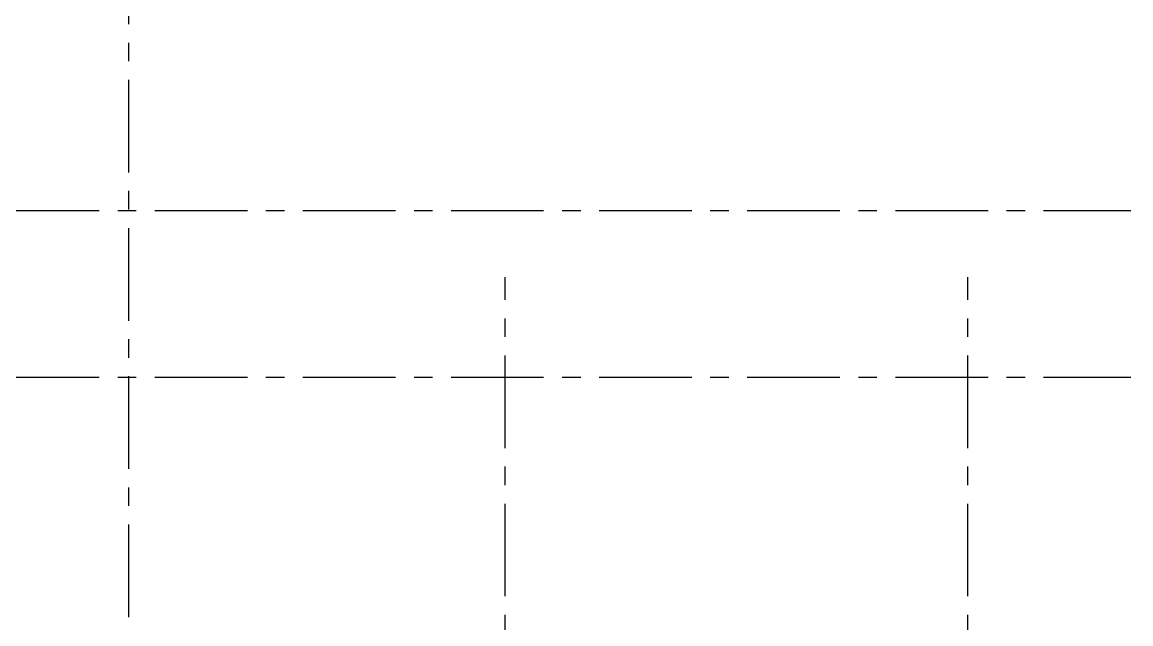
# Model space of a CAD drawing. Header units: millimetres. Extents: x -9318 to 9016603, y 0 to 838141.
# Drawn here: x 119477 to 134447, y 299431 to 307548 of the extents above; entities that cross this region are included whole.
import ezdxf

# ---------------------------------------------------------------- set-up
doc = ezdxf.new("R2010")
doc.units = ezdxf.units.MM
doc.linetypes.add('CENTER', pattern=[2, 1.25, -0.25, 0.25, -0.25])

msp = doc.modelspace()

# ---------------------------------------------------------------- linework, layer by layer
at = {"linetype": 'CENTER', "ltscale": 1000}
for p, q in [((120912.03, 350770.43), (120912.03, 295038.08)), ((51268.34, 305007.96), (134446.74, 305007.96)), ((125997.1, 269801.69), (125997.1, 304109.16)), ((132247.1, 269801.69), (132247.1, 304109.16)), ((51268.34, 302757.96), (134446.74, 302757.96))]:
    msp.add_line(p, q, dxfattribs=at)

doc.saveas('drawing.dxf')
